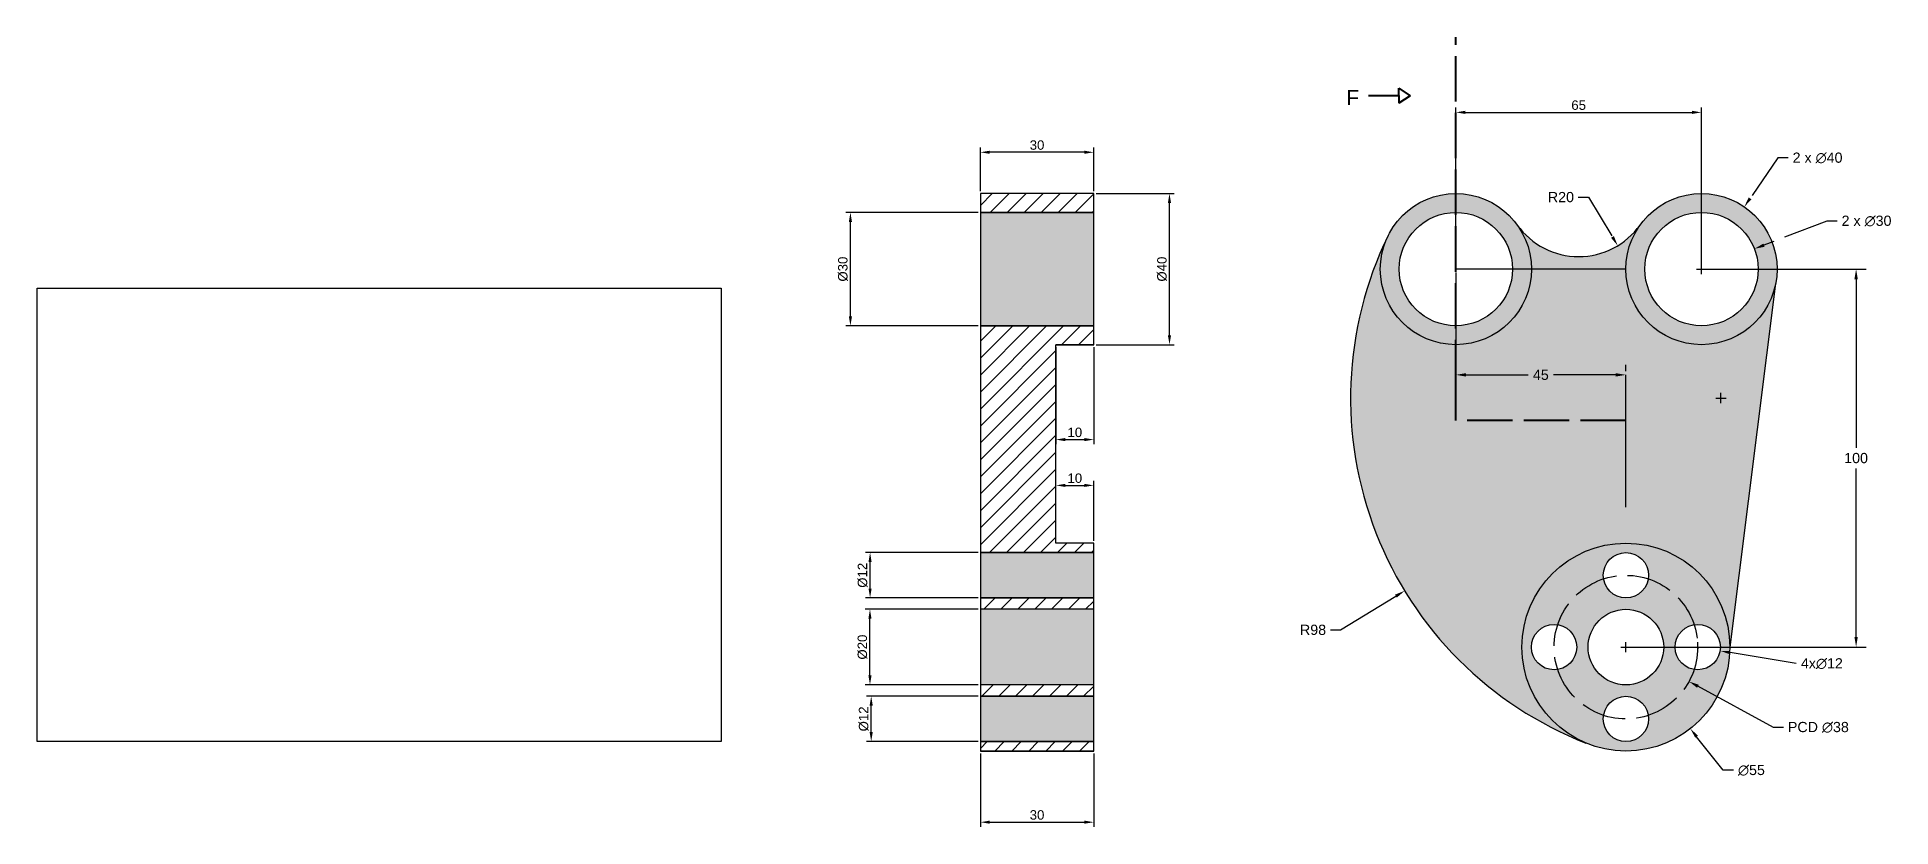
# Model space of a CAD drawing. Header units: millimetres. Extents: x 500 to 991, y 477 to 686.
import ezdxf

# ---------------------------------------------------------------- set-up
doc = ezdxf.new("R2010")
doc.units = ezdxf.units.MM
doc.linetypes.add('ACAD_ISO02W100', pattern=[15, 12, -3])
doc.styles.get("Standard").update_dxf_attribs({"font": 'arial.ttf'})
doc.dimstyles.new('Copy of Standard', dxfattribs={"dimscale": 15, "dimtxt": 0.18, "dimasz": 0.18, "dimexe": 0.18, "dimexo": 0.0625, "dimgap": 0.09, "dimtad": 0, "dimtih": 1, "dimtoh": 1, "dimdec": 0, "dimzin": 0, "dimdsep": 46, "dimtxsty": 'Standard', "dimcen": 0.09, "dimadec": 0, "dimazin": 0, "dimtfac": 1, "dimtdec": 0, "dimtofl": 0, "dimtmove": 0, "dimatfit": 3, "dimfxl": 1, "dimtolj": 1, "dimtzin": 0, "dimarcsym": 0})
doc.dimstyles.new('ISO-25', dxfattribs={"dimtxt": 2.5, "dimasz": 2.5, "dimexe": 1.25, "dimexo": 0.625, "dimtad": 1, "dimtxsty": 'Standard', "dimcen": 2.5, "dimadec": 0, "dimazin": 0, "dimtfac": 1, "dimtmove": 0, "dimatfit": 3, "dimfxl": 1, "dimarcsym": 0})
picture_1 = doc.add_image_def('image1.png', size_in_pixel=(1283, 850))

# ---------------------------------------------------------------- blocks, each defined once
blk = doc.blocks.new('*U2')
blk.add_circle((0, 0), 6)
blk = doc.blocks.new('*U3')
at = {"color": 0, "linetype": 'ByBlock', "lineweight": -2, "transparency": 16777216}
for p, rotation in [((800, 544), 180), ((781, 525), 270), ((819, 525), 90)]:
    blk.add_blockref('*U2', p, dxfattribs=dict(at, rotation=rotation))
blk.add_blockref('*U2', (800, 506), dxfattribs=at)
blk = doc.blocks.new('*D4')
at = {"color": 0, "lineweight": -2, "transparency": 16777216}
for p, q in [((875.45, 625.62), (875.45, 667.71)), ((940.45, 625.62), (940.45, 667.71)), ((877.95, 666.46), (937.95, 666.46))]:
    blk.add_line(p, q, dxfattribs=at)
at = {"color": 0, "transparency": 16777216}
for points in [[(877.95, 666.88), (877.95, 666.05), (875.45, 666.46)], [(937.95, 666.88), (937.95, 666.05), (940.45, 666.46)]]:
    blk.add_solid(points, dxfattribs=at)
at = {"layer": 'Defpoints', "color": 0, "transparency": 16777216}
for p in [(940.45, 666.46), (875.45, 625), (940.45, 625)]:
    blk.add_point(p, dxfattribs=at)
at = {"color": 0, "transparency": 16777216, "insert": (907.95, 668.36), "char_height": 2.5, "attachment_point": 5}
blk.add_mtext('65', dxfattribs=at)
blk = doc.blocks.new('*D5')
at = {"color": 0, "lineweight": -2, "transparency": 16777216}
for p, q in [((749.62, 496.88), (749.62, 477.43)), ((779.62, 496.88), (779.62, 477.43)), ((752.12, 478.68), (777.12, 478.68))]:
    blk.add_line(p, q, dxfattribs=at)
at = {"color": 0, "transparency": 16777216}
for points in [[(752.12, 479.1), (752.12, 478.27), (749.62, 478.68)], [(777.12, 479.1), (777.12, 478.27), (779.62, 478.68)]]:
    blk.add_solid(points, dxfattribs=at)
at = {"layer": 'Defpoints', "color": 0, "transparency": 16777216}
for p in [(749.62, 497.5), (779.62, 497.5), (779.62, 478.68)]:
    blk.add_point(p, dxfattribs=at)
at = {"color": 0, "transparency": 16777216, "insert": (764.62, 480.59), "char_height": 2.5, "attachment_point": 5}
blk.add_mtext('30', dxfattribs=at)
blk = doc.blocks.new('*D6')
at = {"color": 0, "lineweight": -2, "transparency": 16777216}
for p, q in [((749, 512), (719.48, 512)), ((720.73, 502.5), (720.73, 509.5)), ((749, 500), (719.48, 500))]:
    blk.add_line(p, q, dxfattribs=at)
at = {"color": 0, "transparency": 16777216}
for points in [[(720.32, 509.5), (721.15, 509.5), (720.73, 512)], [(720.32, 502.5), (721.15, 502.5), (720.73, 500)]]:
    blk.add_solid(points, dxfattribs=at)
at = {"layer": 'Defpoints', "color": 0, "transparency": 16777216}
for p in [(720.73, 512), (749.62, 512), (749.62, 500)]:
    blk.add_point(p, dxfattribs=at)
at = {"color": 0, "transparency": 16777216, "insert": (718.76, 506), "char_height": 2.5, "attachment_point": 5, "rotation": 90}
blk.add_mtext('%%C12', dxfattribs=at)
blk = doc.blocks.new('*D7')
at = {"color": 0, "lineweight": -2, "transparency": 16777216}
for p, q in [((749, 535), (719.16, 535)), ((720.41, 517.5), (720.41, 532.5)), ((749, 515), (719.16, 515))]:
    blk.add_line(p, q, dxfattribs=at)
at = {"color": 0, "transparency": 16777216}
for points in [[(719.99, 532.5), (720.82, 532.5), (720.41, 535)], [(719.99, 517.5), (720.82, 517.5), (720.41, 515)]]:
    blk.add_solid(points, dxfattribs=at)
at = {"layer": 'Defpoints', "color": 0, "transparency": 16777216}
for p in [(720.41, 535), (749.62, 535), (749.62, 515)]:
    blk.add_point(p, dxfattribs=at)
at = {"color": 0, "transparency": 16777216, "insert": (718.43, 525), "char_height": 2.5, "attachment_point": 5, "rotation": 90}
blk.add_mtext('%%C20', dxfattribs=at)
blk = doc.blocks.new('*D8')
at = {"color": 0, "lineweight": -2, "transparency": 16777216}
for p, q in [((749, 550), (719.19, 550)), ((720.44, 540.5), (720.44, 547.5)), ((749, 538), (719.19, 538))]:
    blk.add_line(p, q, dxfattribs=at)
at = {"color": 0, "transparency": 16777216}
for points in [[(720.02, 547.5), (720.85, 547.5), (720.44, 550)], [(720.02, 540.5), (720.85, 540.5), (720.44, 538)]]:
    blk.add_solid(points, dxfattribs=at)
at = {"layer": 'Defpoints', "color": 0, "transparency": 16777216}
for p in [(720.44, 550), (749.62, 550), (749.62, 538)]:
    blk.add_point(p, dxfattribs=at)
at = {"color": 0, "transparency": 16777216, "insert": (718.47, 544), "char_height": 2.5, "attachment_point": 5, "rotation": 90}
blk.add_mtext('%%C12', dxfattribs=at)
blk = doc.blocks.new('*D9')
at = {"color": 0, "lineweight": -2, "transparency": 16777216}
for p, q in [((769.62, 553.12), (769.62, 569.03)), ((772.12, 567.78), (777.12, 567.78)), ((779.62, 553.12), (779.62, 569.03))]:
    blk.add_line(p, q, dxfattribs=at)
at = {"color": 0, "transparency": 16777216}
for points in [[(772.12, 568.2), (772.12, 567.37), (769.62, 567.78)], [(777.12, 568.2), (777.12, 567.37), (779.62, 567.78)]]:
    blk.add_solid(points, dxfattribs=at)
at = {"layer": 'Defpoints', "color": 0, "transparency": 16777216}
for p in [(779.62, 567.78), (769.62, 552.5), (779.62, 552.5)]:
    blk.add_point(p, dxfattribs=at)
at = {"color": 0, "transparency": 16777216, "insert": (774.62, 569.68), "char_height": 2.5, "attachment_point": 5}
blk.add_mtext('10', dxfattribs=at)
blk = doc.blocks.new('*D10')
at = {"color": 0, "lineweight": -2, "transparency": 16777216}
for p, q in [((769.62, 604.38), (769.62, 578.65)), ((779.62, 604.38), (779.62, 578.65)), ((772.12, 579.9), (777.12, 579.9))]:
    blk.add_line(p, q, dxfattribs=at)
at = {"color": 0, "transparency": 16777216}
for points in [[(772.12, 580.32), (772.12, 579.48), (769.62, 579.9)], [(777.12, 580.32), (777.12, 579.48), (779.62, 579.9)]]:
    blk.add_solid(points, dxfattribs=at)
at = {"layer": 'Defpoints', "color": 0, "transparency": 16777216}
for p in [(769.62, 605), (779.62, 605), (779.62, 579.9)]:
    blk.add_point(p, dxfattribs=at)
at = {"color": 0, "transparency": 16777216, "insert": (774.62, 581.8), "char_height": 2.5, "attachment_point": 5}
blk.add_mtext('10', dxfattribs=at)
blk = doc.blocks.new('*D11')
at = {"color": 0, "lineweight": -2, "transparency": 16777216}
for p, q in [((780.25, 645), (800.92, 645)), ((799.67, 607.5), (799.67, 642.5)), ((780.25, 605), (800.92, 605))]:
    blk.add_line(p, q, dxfattribs=at)
at = {"color": 0, "transparency": 16777216}
for points in [[(799.25, 642.5), (800.09, 642.5), (799.67, 645)], [(799.25, 607.5), (800.09, 607.5), (799.67, 605)]]:
    blk.add_solid(points, dxfattribs=at)
at = {"layer": 'Defpoints', "color": 0, "transparency": 16777216}
for p in [(779.62, 645), (799.67, 645), (779.62, 605)]:
    blk.add_point(p, dxfattribs=at)
at = {"color": 0, "transparency": 16777216, "insert": (797.7, 625), "char_height": 2.5, "attachment_point": 5, "rotation": 90}
blk.add_mtext('%%C40', dxfattribs=at)
blk = doc.blocks.new('*D12')
at = {"color": 0, "lineweight": -2, "transparency": 16777216}
for p, q in [((749.62, 645.62), (749.62, 657.16)), ((777.12, 655.91), (752.12, 655.91)), ((779.62, 645.62), (779.62, 657.16))]:
    blk.add_line(p, q, dxfattribs=at)
at = {"color": 0, "transparency": 16777216}
for points in [[(752.12, 656.33), (752.12, 655.49), (749.62, 655.91)], [(777.12, 656.33), (777.12, 655.49), (779.62, 655.91)]]:
    blk.add_solid(points, dxfattribs=at)
at = {"layer": 'Defpoints', "color": 0, "transparency": 16777216}
for p in [(749.62, 655.91), (749.62, 645), (779.62, 645)]:
    blk.add_point(p, dxfattribs=at)
at = {"color": 0, "transparency": 16777216, "insert": (764.62, 657.81), "char_height": 2.5, "attachment_point": 5}
blk.add_mtext('30', dxfattribs=at)
blk = doc.blocks.new('*D13')
at = {"color": 0, "lineweight": -2, "transparency": 16777216}
for p, q in [((749, 640), (713.99, 640)), ((715.24, 612.5), (715.24, 637.5)), ((749, 610), (713.99, 610))]:
    blk.add_line(p, q, dxfattribs=at)
at = {"color": 0, "transparency": 16777216}
for points in [[(714.82, 637.5), (715.65, 637.5), (715.24, 640)], [(714.82, 612.5), (715.65, 612.5), (715.24, 610)]]:
    blk.add_solid(points, dxfattribs=at)
at = {"layer": 'Defpoints', "color": 0, "transparency": 16777216}
for p in [(715.24, 640), (749.62, 640), (749.62, 610)]:
    blk.add_point(p, dxfattribs=at)
at = {"color": 0, "transparency": 16777216, "insert": (713.26, 625), "char_height": 2.5, "attachment_point": 5, "rotation": 90}
blk.add_mtext('%%C30', dxfattribs=at)
blk = doc.blocks.new('*D14')
at = {"color": 0, "lineweight": -2, "transparency": 16777216}
for p, q in [((919.1, 525), (921.8, 525)), ((920.45, 523.65), (920.45, 526.35)), ((946.2, 492.41), (939.17, 501.3)), ((948.9, 492.41), (946.2, 492.41))]:
    blk.add_line(p, q, dxfattribs=at)
at = {"color": 0, "transparency": 16777216}
blk.add_solid([(939.53, 501.58), (938.82, 501.02), (937.5, 503.42)], dxfattribs=at)
at = {"layer": 'Defpoints', "color": 0, "transparency": 16777216}
for p in [(903.4, 546.58), (937.5, 503.42)]:
    blk.add_point(p, dxfattribs=at)
at = {"color": 0, "transparency": 16777216, "insert": (953.67, 492.41), "char_height": 2.7, "attachment_point": 5}
blk.add_mtext('\\A1;∅55', dxfattribs=at)
blk = doc.blocks.new('*D15')
at = {"color": 0, "lineweight": -2, "transparency": 16777216}
for p, q in [((919.1, 525), (921.8, 525)), ((920.45, 523.65), (920.45, 526.35)), ((959.49, 503.77), (939.52, 514.63)), ((962.19, 503.77), (959.49, 503.77))]:
    blk.add_line(p, q, dxfattribs=at)
at = {"color": 0, "transparency": 16777216}
blk.add_solid([(939.73, 515.03), (939.3, 514.24), (937.14, 515.92)], dxfattribs=at)
at = {"layer": 'Defpoints', "color": 0, "transparency": 16777216}
for p in [(903.76, 534.08), (937.14, 515.92)]:
    blk.add_point(p, dxfattribs=at)
at = {"color": 0, "transparency": 16777216, "insert": (971.38, 503.77), "char_height": 2.7, "attachment_point": 5}
blk.add_mtext('\\A1;PCD ∅38', dxfattribs=at)
blk = doc.blocks.new('*D16')
at = {"color": 0, "lineweight": -2, "transparency": 16777216}
for p, q in [((938.1, 525), (940.8, 525)), ((939.45, 523.65), (939.45, 526.35)), ((965.53, 520.62), (948.03, 523.56))]:
    blk.add_line(p, q, dxfattribs=at)
at = {"color": 0, "transparency": 16777216}
blk.add_solid([(948.11, 524), (947.96, 523.12), (945.37, 524.01)], dxfattribs=at)
at = {"layer": 'Defpoints', "color": 0, "transparency": 16777216}
for p in [(933.53, 525.99), (945.37, 524.01)]:
    blk.add_point(p, dxfattribs=at)
at = {"color": 0, "transparency": 16777216, "insert": (972.31, 520.62), "char_height": 2.7, "attachment_point": 5}
blk.add_mtext('\\A1;4x∅12', dxfattribs=at)
blk = doc.blocks.new('*D17')
at = {"color": 0, "lineweight": -2, "transparency": 16777216}
for p, q in [((944.24, 590.88), (946.94, 590.88)), ((945.59, 589.53), (945.59, 592.23)), ((844.94, 529.56), (859.59, 538.49)), ((842.24, 529.56), (844.94, 529.56))]:
    blk.add_line(p, q, dxfattribs=at)
at = {"color": 0, "transparency": 16777216}
blk.add_solid([(859.36, 538.87), (859.83, 538.1), (861.9, 539.89)], dxfattribs=at)
at = {"layer": 'Defpoints', "color": 0, "transparency": 16777216}
for p in [(945.59, 590.88), (861.9, 539.89)]:
    blk.add_point(p, dxfattribs=at)
at = {"color": 0, "transparency": 16777216, "insert": (837.66, 529.56), "char_height": 2.7, "attachment_point": 5}
blk.add_mtext('\\A1;R98', dxfattribs=at)
blk = doc.blocks.new('*D18')
at = {"color": 0, "lineweight": -2, "transparency": 16777216}
for p, q in [((941.39, 625), (984.07, 625)), ((981.37, 622.3), (981.37, 577.73)), ((981.37, 527.7), (981.37, 572.27)), ((921.39, 525), (984.07, 525))]:
    blk.add_line(p, q, dxfattribs=at)
at = {"color": 0, "transparency": 16777216}
for points in [[(980.92, 622.3), (981.82, 622.3), (981.37, 625)], [(980.92, 527.7), (981.82, 527.7), (981.37, 525)]]:
    blk.add_solid(points, dxfattribs=at)
at = {"layer": 'Defpoints', "color": 0, "transparency": 16777216}
for p in [(940.45, 625), (981.37, 625), (920.45, 525)]:
    blk.add_point(p, dxfattribs=at)
at = {"color": 0, "transparency": 16777216, "insert": (981.37, 575), "char_height": 2.7, "attachment_point": 5}
blk.add_mtext('\\A1;100', dxfattribs=at)
blk = doc.blocks.new('*D19')
at = {"color": 0, "lineweight": -2, "transparency": 16777216}
for p, q in [((875.45, 624.06), (875.45, 594.32)), ((920.45, 597.96), (920.45, 599.72)), ((878.15, 597.02), (894.6, 597.02)), ((917.75, 597.02), (901.3, 597.02))]:
    blk.add_line(p, q, dxfattribs=at)
at = {"color": 0, "transparency": 16777216}
for points in [[(878.15, 597.47), (878.15, 596.57), (875.45, 597.02)], [(917.75, 597.47), (917.75, 596.57), (920.45, 597.02)]]:
    blk.add_solid(points, dxfattribs=at)
at = {"layer": 'Defpoints', "color": 0, "transparency": 16777216}
for p in [(875.45, 625), (920.45, 597.02), (920.45, 597.02)]:
    blk.add_point(p, dxfattribs=at)
at = {"color": 0, "transparency": 16777216, "insert": (897.95, 597.02), "char_height": 2.7, "attachment_point": 5}
blk.add_mtext('\\A1;45', dxfattribs=at)
blk = doc.blocks.new('*D20')
at = {"color": 0, "linetype": 'ACAD_ISO02W100', "lineweight": -2, "transparency": 16777216}
for p, q in [((907.84, 644.04), (910.54, 644.04)), ((910.54, 644.04), (916.89, 633.51))]:
    blk.add_line(p, q, dxfattribs=at)
at = {"color": 0, "linetype": 'ACAD_ISO02W100', "lineweight": 40, "transparency": 16777216}
blk.add_solid([(917.28, 633.74), (916.51, 633.28), (918.29, 631.2)], dxfattribs=at)
at = {"layer": 'Defpoints', "color": 0, "linetype": 'ACAD_ISO02W100', "lineweight": 40, "transparency": 16777216}
for p in [(907.95, 648.32), (918.29, 631.2)]:
    blk.add_point(p, dxfattribs=at)
at = {"color": 0, "linetype": 'ACAD_ISO02W100', "lineweight": 40, "transparency": 16777216, "insert": (903.26, 644.04), "char_height": 2.7, "attachment_point": 5}
blk.add_mtext('\\A1;R20', dxfattribs=at)
blk = doc.blocks.new('*D21')
at = {"color": 0, "linetype": 'ACAD_ISO02W100', "lineweight": -2, "transparency": 16777216}
for p, q in [((973.62, 637.71), (956.98, 631.33)), ((976.32, 637.71), (973.62, 637.71)), ((939.1, 625), (941.8, 625)), ((940.45, 623.65), (940.45, 626.35))]:
    blk.add_line(p, q, dxfattribs=at)
at = {"color": 0, "linetype": 'ACAD_ISO02W100', "lineweight": 40, "transparency": 16777216}
blk.add_solid([(956.82, 631.75), (957.14, 630.91), (954.46, 630.37)], dxfattribs=at)
at = {"layer": 'Defpoints', "color": 0, "linetype": 'ACAD_ISO02W100', "lineweight": 40, "transparency": 16777216}
for p in [(954.46, 630.37), (926.44, 619.63)]:
    blk.add_point(p, dxfattribs=at)
at = {"color": 0, "linetype": 'ACAD_ISO02W100', "lineweight": 40, "transparency": 16777216, "insert": (984.13, 637.71), "char_height": 2.7, "attachment_point": 5}
blk.add_mtext('\\A1;2 x ∅30', dxfattribs=at)
blk = doc.blocks.new('*D22')
at = {"color": 0, "linetype": 'ACAD_ISO02W100', "lineweight": -2, "transparency": 16777216}
for p, q in [((960.66, 654.4), (953.31, 643.71)), ((963.36, 654.4), (960.66, 654.4)), ((939.1, 625), (941.8, 625)), ((940.45, 623.65), (940.45, 626.35))]:
    blk.add_line(p, q, dxfattribs=at)
at = {"color": 0, "linetype": 'ACAD_ISO02W100', "lineweight": 40, "transparency": 16777216}
blk.add_solid([(952.94, 643.96), (953.68, 643.45), (951.78, 641.48)], dxfattribs=at)
at = {"layer": 'Defpoints', "color": 0, "linetype": 'ACAD_ISO02W100', "lineweight": 40, "transparency": 16777216}
for p in [(951.78, 641.48), (929.12, 608.52)]:
    blk.add_point(p, dxfattribs=at)
at = {"color": 0, "linetype": 'ACAD_ISO02W100', "lineweight": 40, "transparency": 16777216, "insert": (971.17, 654.4), "char_height": 2.7, "attachment_point": 5}
blk.add_mtext('\\A1;2 x ∅40', dxfattribs=at)

msp = doc.modelspace()

# ---------------------------------------------------------------- hatches: boundary and pattern name
at = {"true_color": 0x000000}
h = msp.add_hatch(dxfattribs=at)
h.set_pattern_fill('ANSI31', color=18)
h.paths.add_polyline_path([(779.623, 515), (749.623, 515), (749.623, 512), (779.623, 512)])
h.paths.add_polyline_path([(779.623, 500), (749.623, 500), (749.623, 497.5), (779.623, 497.5)])
h.paths.add_polyline_path([(779.623, 538), (749.623, 538), (749.623, 535), (779.623, 535)])
h.paths.add_polyline_path([(769.623, 605), (779.623, 605), (779.623, 610), (749.623, 610), (749.623, 550), (779.623, 550), (779.623, 552.5), (769.623, 552.5)])
h.paths.add_polyline_path([(779.623, 645), (749.623, 645), (749.623, 640), (779.623, 640)])
at = {"true_color": 0xcd2027}
h = msp.add_hatch(color=242, dxfattribs=at)
h.dxf.hatch_style = 1
h.paths.add_polyline_path([(960.08, 621.16, -0.9077878), (920.452, 625), (895.452, 625, -1), (855.452, 625, -0.112834), (857.438, 633.689, 0.4375934), (909.882, 499.613, -0.3028499), (892.952, 525, -1), (947.952, 525)])
h.paths.add_polyline_path([(891.702, 636.659, -0.15686), (895.452, 625), (920.452, 625, -0.15686), (924.202, 636.659, -0.5132785)])
h.paths.add_polyline_path([(855.452, 625, 1), (895.452, 625), (890.452, 625, -1), (860.452, 625, -1), (890.452, 625), (895.452, 625, 1)])
h.paths.add_polyline_path([(960.08, 621.16, 0.0483346), (960.452, 625, 1), (920.452, 625, 0.9077878)])
h.paths.add_polyline_path([(925.452, 625, -1), (955.452, 625, -1)], flags=16)
at = {"true_color": 0xf8d731}
h = msp.add_hatch(color=40, dxfattribs=at)
h.dxf.hatch_style = 1
h.set_gradient(color1=(53, 53, 54), color2=(254, 204, 102), name='HEMISPHERICAL')
h.paths.add_polyline_path([(779.623, 640), (749.623, 640), (749.623, 610), (779.623, 610)])
h = msp.add_hatch(color=40, dxfattribs=at)
h.dxf.hatch_style = 1
h.set_gradient(color1=(53, 53, 54), color2=(254, 204, 102), name='HEMISPHERICAL')
h.paths.add_polyline_path([(779.623, 550), (749.623, 550), (749.623, 538), (779.623, 538)])
at = {"true_color": 0xcd2027}
h = msp.add_hatch(color=242, dxfattribs=at)
h.dxf.hatch_style = 1
h.paths.add_polyline_path([(892.952, 525, 1), (947.952, 525, 1)])
h.paths.add_polyline_path([(914.527, 543.053, -0.0396603), (914.452, 544, -1), (926.452, 544, -0.0396603), (926.376, 543.053, -0.2385154), (938.504, 530.925, -0.4614546), (945.452, 525, -0.4614546), (938.504, 519.075, -0.2385154), (926.376, 506.947, -0.0396603), (926.452, 506, -1), (914.452, 506, -0.0396603), (914.527, 506.947, -0.2385154), (902.399, 519.075, -0.4614546), (895.452, 525, -0.4614546), (902.399, 530.925, -0.2385154)], flags=16)
h = msp.add_hatch(color=242, dxfattribs=at)
h.dxf.hatch_style = 1
h.paths.add_polyline_path([(938.504, 519.075, -0.3684996), (933.452, 525, -0.3684996), (938.504, 530.925, 0.2385154), (926.376, 543.053, -0.8528029), (914.527, 543.053, 0.2385154), (902.399, 530.925, -0.3684996), (907.452, 525, -0.3684996), (902.399, 519.075, 0.2385154), (914.527, 506.947, -0.8528029), (926.376, 506.947, 0.2385154)])
h.paths.add_polyline_path([(910.452, 525, -1), (930.452, 525, -1)], flags=16)
h = msp.add_hatch(color=256)
h.dxf.hatch_style = 1
h.set_gradient(color1=(53, 53, 54), color2=(254, 204, 102), name='HEMISPHERICAL')
h.paths.add_polyline_path([(779.623, 535), (749.623, 535), (749.623, 515), (779.623, 515)])
at = {"true_color": 0xf8d731}
h = msp.add_hatch(color=40, dxfattribs=at)
h.dxf.hatch_style = 1
h.set_gradient(color1=(53, 53, 54), color2=(254, 204, 102), name='HEMISPHERICAL')
h.paths.add_polyline_path([(779.623, 512), (749.623, 512), (749.623, 500), (779.623, 500)])

# ---------------------------------------------------------------- linework, layer by layer
at = {"linetype": 'ACAD_ISO02W100', "lineweight": 40}
for p, q in [((875.452, 594.323), (875.452, 686.381)), ((860.32, 670.896), (860.32, 672.896)), ((860.32, 672.896), (863.39, 670.848)), ((852.32, 670.896), (860.32, 670.896)), ((860.32, 670.896), (860.32, 668.896)), ((863.39, 670.848), (860.32, 668.896)), ((875.452, 584.951), (875.452, 594.323)), ((920.452, 584.951), (875.452, 584.951))]:
    msp.add_line(p, q, dxfattribs=at)
for p, q in [((779.623, 645), (749.623, 645)), ((779.623, 640), (749.623, 640)), ((920.452, 625), (875.452, 625)), ((960.08, 621.16), (947.952, 525)), ((779.623, 610), (749.623, 610)), ((779.623, 605), (769.623, 605)), ((920.452, 562.023), (920.452, 597.023)), ((779.623, 550), (749.623, 550)), ((779.623, 552.5), (769.623, 552.5)), ((779.623, 538), (749.623, 538)), ((779.623, 535), (749.623, 535)), ((779.623, 515), (749.623, 515)), ((779.623, 512), (749.623, 512)), ((779.623, 500), (749.623, 500)), ((779.623, 497.5), (749.623, 497.5))]:
    msp.add_line(p, q)
at = {"color": 40, "true_color": 0xf8d731}
for p, q in [((749.623, 645), (749.623, 497.5)), ((779.623, 645), (749.623, 645)), ((779.623, 605), (779.623, 645)), ((749.623, 640), (779.623, 640)), ((749.623, 610), (779.623, 610)), ((769.623, 552.5), (769.623, 605)), ((769.623, 605), (779.623, 605)), ((749.623, 550), (779.623, 550)), ((779.623, 552.5), (769.623, 552.5)), ((779.623, 497.5), (779.623, 552.5)), ((749.623, 538), (779.623, 538)), ((749.623, 512), (779.623, 512)), ((749.623, 500), (779.623, 500)), ((749.623, 497.5), (779.623, 497.5))]:
    msp.add_line(p, q, dxfattribs=at)
for centre, radius in [((875.452, 625), 20), ((940.452, 625), 20), ((875.452, 625), 15), ((940.452, 625), 15), ((920.452, 525), 27.5), ((920.452, 525), 10)]:
    msp.add_circle(centre, radius)
at = {"color": 40, "linetype": 'ACAD_ISO02W100', "true_color": 0xf8d731}
msp.add_circle((920.452, 525), 19, dxfattribs=at)
for centre, radius, start, end in [((945.591, 590.875), 98, 154.01608, 248.6306), ((907.952, 648.318), 20, 215.65909, 324.34091)]:
    msp.add_arc(centre, radius, start, end)

# ---------------------------------------------------------------- block references
msp.add_blockref('*U3', (120.452, 0))

# ---------------------------------------------------------------- texts
at = {"linetype": 'ACAD_ISO02W100', "lineweight": 40, "insert": (846.416, 672.414), "char_height": 4, "attachment_point": 1}
msp.add_mtext_dynamic_manual_height_columns('F', width=4.88726, gutter_width=12.5, heights=[0], dxfattribs=at)

# ---------------------------------------------------------------- dimensions: what is measured, and where the dimension line sits
for base, p1, p2, dimstyle, picture, middle in [((940.452, 666.463), (875.452, 625), (940.452, 625), 'ISO-25', '*D4', (907.952, 668.365)), ((749.623, 655.909), (779.623, 645), (749.623, 645), 'ISO-25', '*D12', (764.623, 657.811)), ((920.452, 597.023), (875.452, 625), (920.452, 597.023), 'Copy of Standard', '*D19', (897.952, 597.023)), ((779.623, 579.901), (769.623, 605), (779.623, 605), 'ISO-25', '*D10', (774.623, 581.802)), ((779.623, 567.782), (769.623, 552.5), (779.623, 552.5), 'ISO-25', '*D9', (774.623, 569.683)), ((779.623, 478.684), (749.623, 497.5), (779.623, 497.5), 'ISO-25', '*D5', (764.623, 480.586))]:
    dim = msp.add_linear_dim(base=base, p1=p1, p2=p2, dimstyle=dimstyle)
    dim.commit()
    dim.dimension.update_dxf_attribs({"geometry": picture, "text_midpoint": middle})
at = {"linetype": 'ACAD_ISO02W100', "lineweight": 40}
for p1, p2, picture, middle in [((929.123, 608.518), (951.78, 641.482), '*D22', (971.169, 654.403)), ((926.444, 619.634), (954.459, 630.366), '*D21', (984.133, 637.708))]:
    dim = msp.add_diameter_dim_2p(p1=p1, p2=p2, text='2 x <>', dimstyle='Copy of Standard', dxfattribs=at)
    dim.commit()
    dim.dimension.update_dxf_attribs({"geometry": picture, "text_midpoint": middle, "dimtype": 163})
dim = msp.add_radius_dim(center=(907.952, 648.318), mpoint=(918.291, 631.198), dimstyle='Copy of Standard', dxfattribs=at)
dim.commit()
dim.dimension.update_dxf_attribs({"geometry": '*D20', "text_midpoint": (903.264, 644.04), "dimtype": 164})
for base, p1, p2, picture, middle in [((799.669, 645), (779.623, 605), (779.623, 645), '*D11', (797.698, 625)), ((715.235, 640), (749.623, 610), (749.623, 640), '*D13', (713.264, 625)), ((720.437, 550), (749.623, 538), (749.623, 550), '*D8', (718.466, 544)), ((720.406, 535), (749.623, 515), (749.623, 535), '*D7', (718.434, 525)), ((720.733, 512), (749.623, 500), (749.623, 512), '*D6', (718.762, 506))]:
    dim = msp.add_linear_dim(base=base, p1=p1, p2=p2, angle=90, text='%%C<>', dimstyle='ISO-25')
    dim.commit()
    dim.dimension.update_dxf_attribs({"geometry": picture, "text_midpoint": middle})
dim = msp.add_linear_dim(base=(981.37, 625), p1=(920.452, 525), p2=(940.452, 625), angle=90, dimstyle='Copy of Standard')
dim.commit()
dim.dimension.update_dxf_attribs({"geometry": '*D18', "text_midpoint": (981.37, 575)})
dim = msp.add_radius_dim(center=(945.591, 590.875), mpoint=(861.898, 539.89), dimstyle='Copy of Standard')
dim.commit()
dim.dimension.update_dxf_attribs({"geometry": '*D17', "text_midpoint": (837.657, 529.556), "dimtype": 164})
dim = msp.add_diameter_dim_2p(p1=(903.403, 546.578), p2=(937.5, 503.422), dimstyle='Copy of Standard')
dim.commit()
dim.dimension.update_dxf_attribs({"geometry": '*D14', "text_midpoint": (953.666, 492.407), "dimtype": 163})
for p1, p2, text, picture, middle in [((903.76, 534.077), (937.143, 515.923), 'PCD <>', '*D15', (971.383, 503.77)), ((933.534, 525.993), (945.369, 524.007), '4x<>', '*D16', (965.527, 520.623))]:
    dim = msp.add_diameter_dim_2p(p1=p1, p2=p2, text=text, dimstyle='Copy of Standard')
    dim.commit()
    dim.dimension.update_dxf_attribs({"geometry": picture, "text_midpoint": middle, "dimtype": 163})

# ---------------------------------------------------------------- pictures from other files: only their frames are drawn
image = msp.add_image(picture_1, insert=(500, 500), size_in_units=(181.035, 119.937))
image.dxf.flags = 7

doc.saveas('drawing.dxf')
